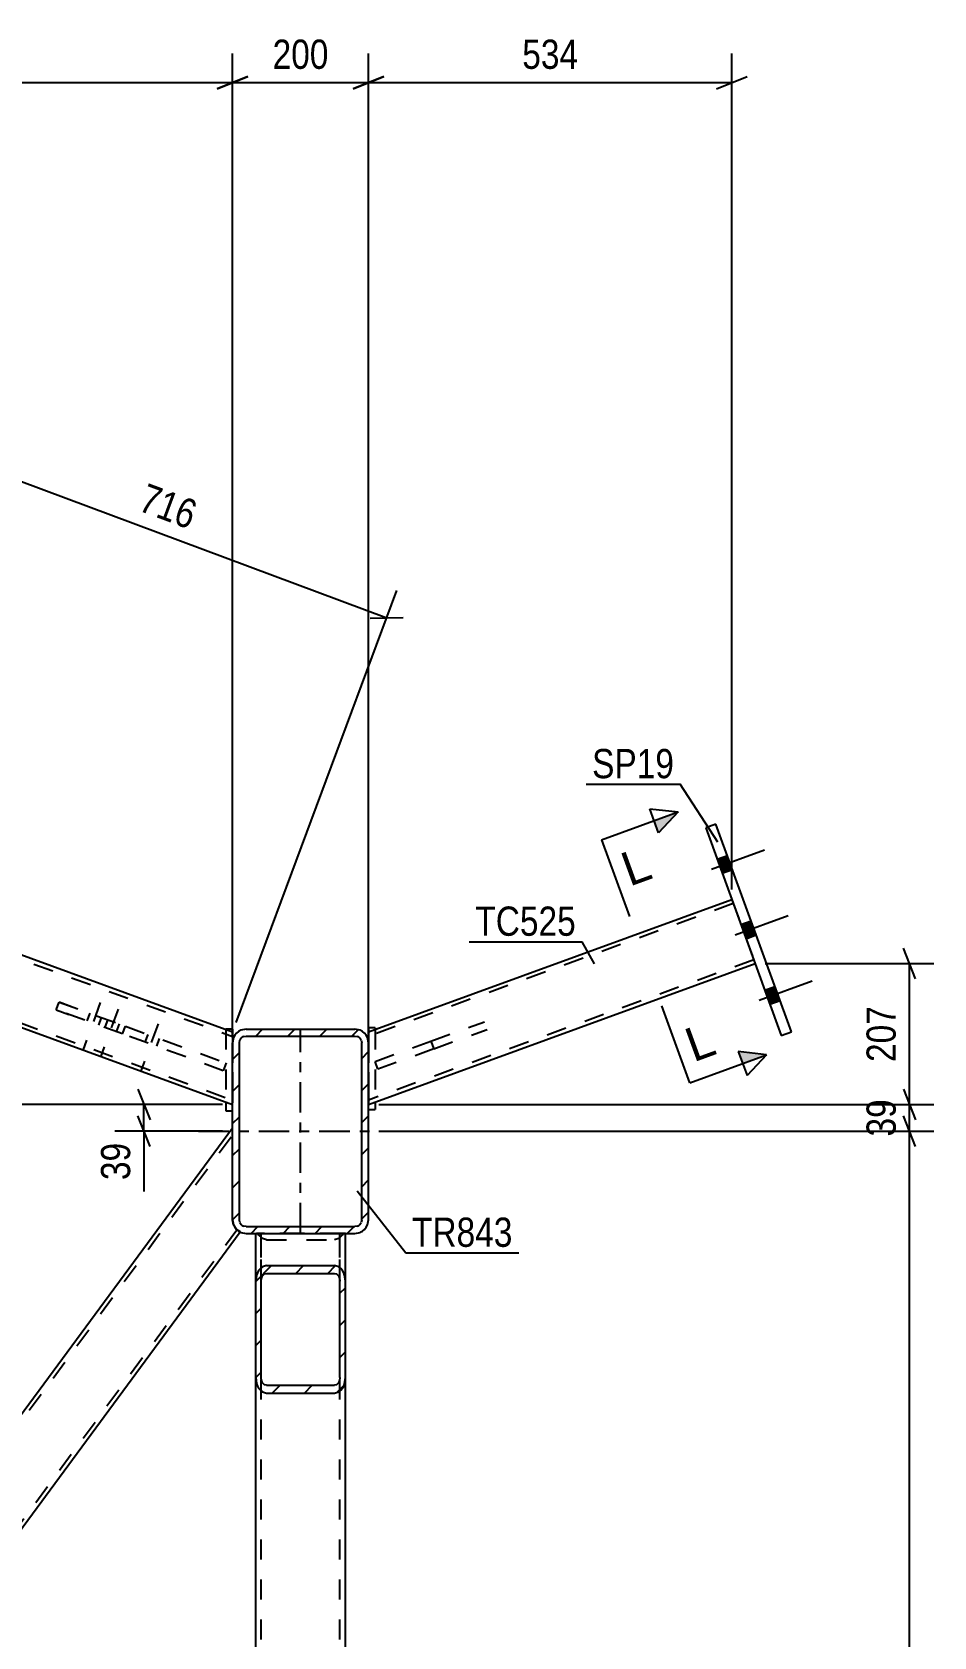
# Model space of a CAD drawing. Header units: millimetres. Extents: x 0 to 1189, y 0 to 841.
# Drawn here: x 590.8 to 679.2, y 423.2 to 580.5 of the extents above; entities that cross this region are included whole.
import ezdxf

# ---------------------------------------------------------------- set-up
doc = ezdxf.new("R2010")
doc.units = ezdxf.units.MM
doc.linetypes.add('DXK_LINE_DOT2', pattern=[3.9198, 1.9599, -1.9599])
doc.linetypes.add('DXK_LINE_DOT3', pattern=[5.9187, 2.979, -0.9799, 0.9799, -0.9799])
doc.styles.add('Arial', font='ARIAL.TTF', dxfattribs={"height": 0.2})
doc.styles.add('Arial Narrow', font='ARIALN.TTF', dxfattribs={"height": 0.2})

# ---------------------------------------------------------------- blocks, each defined once
blk = doc.blocks.new('Part-761549426-16492 - 16468')
at = {"color": 2, "linetype": 'Continuous'}
for p, q in [((490.4, 310.5), (610.42, 473.1)), ((493.74, 303.8), (611.18, 462.91))]:
    blk.add_line(p, q, dxfattribs=at)
at = {"color": 7, "linetype": 'DXK_LINE_DOT2'}
for p, q in [((490.4, 309.82), (610.42, 472.43)), ((610.42, 464.1), (610.42, 473.1)), ((610.52, 463.59), (610.42, 464.1)), ((610.42, 464.1), (610.52, 463.59)), ((610.52, 463.59), (610.42, 464.1)), ((610.42, 464.1), (610.52, 463.59)), ((493.35, 303.94), (610.85, 463.13)), ((610.52, 463.59), (610.52, 463.59)), ((610.6, 463.47), (610.52, 463.59)), ((610.52, 463.59), (610.6, 463.47)), ((610.6, 463.47), (610.52, 463.59)), ((610.52, 463.59), (610.6, 463.47)), ((610.81, 463.16), (610.6, 463.47)), ((610.81, 463.16), (610.6, 463.47)), ((610.82, 463.15), (610.77, 463.22)), ((610.81, 463.16), (610.85, 463.13)), ((611.18, 462.91), (610.81, 463.16)), ((611.13, 462.94), (610.81, 463.16)), ((610.81, 463.16), (610.82, 463.15)), ((610.85, 463.13), (610.82, 463.15)), ((610.82, 463.15), (610.82, 463.15)), ((611.18, 462.91), (611.13, 462.94))]:
    blk.add_line(p, q, dxfattribs=at)
blk = doc.blocks.new('Part-761549426-16489 - 16468')
at = {"color": 2, "linetype": 'Continuous'}
for p, q in [((483.73, 528.61), (484.71, 528.25)), ((483.73, 528.61), (484.53, 527.46)), ((484.53, 527.46), (490.4, 519.09)), ((490.98, 525.97), (562.58, 499.91)), ((490.4, 519.09), (610.42, 475.4)), ((610.42, 482.49), (568.85, 497.63)), ((610.42, 482.49), (610.42, 482.43)), ((610.42, 482.43), (610.42, 482.24)), ((610.42, 482.24), (610.42, 481.44))]:
    blk.add_line(p, q, dxfattribs=at)
at = {"color": 7, "linetype": 'DXK_LINE_DOT2'}
for p, q in [((483.73, 528.61), (483.96, 528.27)), ((484.13, 528.03), (610.42, 482.07)), ((484.71, 528.25), (490.98, 525.97)), ((490, 519.66), (610.42, 475.83)), ((562.58, 499.91), (568.85, 497.63)), ((610.42, 482.24), (610.42, 482.49)), ((610.42, 481.44), (610.42, 475.4))]:
    blk.add_line(p, q, dxfattribs=at)
blk = doc.blocks.new('Part-761549426-16498 - 16468')
at = {"color": 2, "linetype": 'Continuous'}
for p, q in [((659.38, 495.46), (623.75, 482.49)), ((623.75, 475.4), (661.66, 489.2)), ((623.75, 482.49), (623.75, 481.44))]:
    blk.add_line(p, q, dxfattribs=at)
at = {"color": 7, "linetype": 'DXK_LINE_DOT2'}
for p, q in [((659.38, 495.46), (661.66, 489.2)), ((659.52, 495.09), (623.75, 482.07)), ((661.53, 489.57), (623.75, 475.83)), ((623.75, 481.64), (623.75, 482.49)), ((623.75, 481.44), (623.75, 475.4))]:
    blk.add_line(p, q, dxfattribs=at)
blk = doc.blocks.new('Part-761549426-16559 - 16468')
at = {"color": 7, "linetype": 'DXK_LINE_DOT2'}
for p, q in [((629.88, 481.61), (635.12, 483.51)), ((624.39, 479.61), (629.88, 481.61)), ((629.88, 481.61), (630.16, 480.85)), ((630.16, 480.85), (635.4, 482.76)), ((630.16, 480.85), (624.66, 478.85)), ((624.39, 479.61), (624.39, 479.61)), ((624.66, 478.85), (624.39, 479.61)), ((624.66, 478.85), (624.66, 478.85))]:
    blk.add_line(p, q, dxfattribs=at)
blk = doc.blocks.new('Part-761549426-16495 - 16468')
at = {"linetype": 'Continuous'}
h = blk.add_hatch(dxfattribs=at)
h.set_pattern_fill('', scale=0.7, style=0, pattern_type=0)
h.set_pattern_definition([(45, (612.688, 448.6337), (-1.57154, 1.57154), [])])
h.paths.add_polyline_path([(612.69, 458.09), (612.69, 448.63), (612.77, 448.05), (613, 447.56), (613.35, 447.24), (613.75, 447.12), (620.42, 447.12), (620.83, 447.24), (621.18, 447.56), (621.41, 448.05), (621.49, 448.63), (621.49, 458.09), (621.41, 458.67), (621.18, 459.17), (620.83, 459.49), (620.42, 459.61), (613.75, 459.61), (613.35, 459.49), (613, 459.17), (612.77, 458.67)])
h.paths.add_polyline_path([(613.38, 458.63), (613.55, 458.79), (613.75, 458.85), (620.42, 458.85), (620.63, 458.79), (620.8, 458.63), (620.91, 458.38), (620.95, 458.09), (620.95, 448.63), (620.91, 448.34), (620.8, 448.1), (620.63, 447.93), (620.42, 447.88), (613.75, 447.88), (613.55, 447.93), (613.38, 448.1), (613.26, 448.34), (613.22, 448.63), (613.22, 458.09), (613.26, 458.38)])
at = {"color": 2, "linetype": 'Continuous'}
for p, q in [((612.69, 458.09), (612.69, 462.77)), ((621.49, 458.09), (621.49, 462.77)), ((613.75, 459.61), (613.35, 459.49)), ((613.75, 459.61), (620.42, 459.61)), ((620.83, 459.49), (620.42, 459.61)), ((612.77, 458.67), (612.69, 458.09)), ((612.69, 448.63), (612.69, 458.09)), ((613.22, 458.09), (613.26, 458.38)), ((613.22, 448.63), (613.22, 458.09)), ((613.55, 458.79), (613.75, 458.85)), ((613.75, 458.85), (620.42, 458.85)), ((620.42, 458.85), (620.63, 458.79)), ((620.91, 458.38), (620.95, 458.09)), ((620.95, 448.63), (620.95, 458.09)), ((621.49, 458.09), (621.41, 458.67)), ((621.49, 448.63), (621.49, 458.09)), ((612.69, 448.63), (612.77, 448.05)), ((613.26, 448.34), (613.22, 448.63)), ((620.95, 448.63), (620.91, 448.34)), ((621.41, 448.05), (621.49, 448.63)), ((613.35, 447.24), (613.75, 447.12)), ((613.75, 447.88), (613.55, 447.93)), ((613.75, 447.88), (620.42, 447.88)), ((613.75, 447.12), (620.42, 447.12)), ((620.63, 447.93), (620.42, 447.88)), ((620.42, 447.12), (620.83, 447.24))]:
    blk.add_line(p, q, dxfattribs=at)
at = {"color": 7, "linetype": 'DXK_LINE_DOT2'}
for p, q in [((612.69, 462.77), (612.69, 462.77)), ((612.69, 462.77), (612.77, 462.77)), ((612.69, 462.77), (612.77, 462.77)), ((621.41, 462.77), (612.77, 462.77)), ((612.77, 462.77), (613, 462.77)), ((613, 462.58), (612.91, 462.77)), ((613, 462.77), (613.35, 462.77)), ((613.35, 462.25), (613, 462.58)), ((613.22, 448.63), (613.22, 462.77)), ((613.22, 462.77), (620.8, 462.77)), ((613.22, 462.77), (613.26, 462.77)), ((621.18, 462.77), (613.35, 462.77)), ((620.91, 462.77), (620.8, 462.77)), ((621.18, 462.58), (620.83, 462.25)), ((620.91, 462.77), (620.95, 462.77)), ((620.95, 462.77), (620.91, 462.77)), ((620.95, 448.63), (620.95, 462.77)), ((621.18, 462.77), (621.41, 462.77)), ((621.27, 462.77), (621.18, 462.58)), ((621.41, 462.77), (621.49, 462.77)), ((621.41, 462.77), (621.49, 462.77)), ((621.49, 462.77), (621.49, 462.77)), ((613.75, 462.13), (613.35, 462.25)), ((613.75, 462.13), (620.42, 462.13)), ((620.83, 462.25), (620.42, 462.13)), ((612.69, 448.63), (612.69, 458.09)), ((621.49, 448.63), (621.49, 458.09))]:
    blk.add_line(p, q, dxfattribs=at)
at = {"color": 2, "linetype": 'Continuous'}
for centre, radius, start, end in [((614.11, 458.34), 1.38, 123.5209, 166.1391), ((620.07, 458.34), 1.38, 13.8609, 56.4791), ((613.93, 458.22), 0.689, 123.5209, 166.1391), ((620.24, 458.22), 0.689, 13.8609, 56.4791), ((613.93, 448.51), 0.689, 193.8609, 236.4791), ((620.24, 448.51), 0.689, 303.5209, 346.1391), ((614.11, 448.38), 1.38, 193.8609, 236.4791), ((620.07, 448.38), 1.38, 303.5209, 346.1391)]:
    blk.add_arc(centre, radius, start, end, dxfattribs=at)
blk = doc.blocks.new('Part-761549426-16496 - 16468')
at = {"color": 7, "linetype": 'DXK_LINE_DOT2'}
for p, q in [((612.69, 462.77), (612.77, 462.77)), ((612.69, 462.77), (612.77, 462.77)), ((612.69, 448.63), (612.69, 462.77)), ((612.77, 462.77), (621.18, 462.77)), ((612.77, 462.77), (613, 462.77)), ((621.41, 462.77), (613, 462.77)), ((613.22, 270.1), (613.22, 462.77)), ((613.22, 462.77), (620.91, 462.77)), ((613.22, 462.77), (613.26, 462.77)), ((620.95, 462.77), (613.26, 462.77)), ((620.91, 462.77), (620.95, 462.77)), ((620.95, 270.1), (620.95, 462.77)), ((621.41, 462.77), (621.18, 462.77)), ((621.41, 462.77), (621.49, 462.77)), ((621.49, 462.77), (621.41, 462.77)), ((621.49, 448.63), (621.49, 462.77))]:
    blk.add_line(p, q, dxfattribs=at)
at = {"color": 2, "linetype": 'Continuous'}
for p, q in [((612.69, 284.27), (612.69, 448.63)), ((621.49, 284.27), (621.49, 448.63))]:
    blk.add_line(p, q, dxfattribs=at)
blk = doc.blocks.new('Part-761549426-16563 - 16468')
at = {"color": 7, "linetype": 'DXK_LINE_DOT2'}
for p, q in [((593.14, 484.68), (593.41, 485.43)), ((599.63, 482.31), (593.14, 484.68)), ((593.14, 484.68), (594.36, 484.23)), ((594.63, 484.98), (593.41, 485.43)), ((593.41, 485.43), (599.91, 483.06)), ((599.63, 482.31), (599.91, 483.06)), ((599.91, 483.06), (609.79, 479.47)), ((609.51, 478.71), (599.63, 482.31)), ((609.79, 479.47), (609.51, 478.71)), ((609.51, 478.71), (609.51, 478.71)), ((609.79, 479.47), (609.79, 479.47))]:
    blk.add_line(p, q, dxfattribs=at)
blk = doc.blocks.new('Part-761549426-16499 - 16468')
at = {"color": 2, "linetype": 'Continuous'}
for p, q in [((657.82, 502.87), (656.82, 502.51)), ((656.82, 502.51), (664.23, 482.15)), ((665.23, 482.51), (657.82, 502.87)), ((664.23, 482.15), (665.23, 482.51))]:
    blk.add_line(p, q, dxfattribs=at)
blk = doc.blocks.new('Part-761549426-16506 - 16468')
at = {"color": 2, "linetype": 'Continuous'}
for p, q in [((624.42, 482.92), (623.75, 482.92)), ((623.75, 482.92), (623.75, 482.49)), ((624.42, 482.92), (624.42, 482.74)), ((623.75, 474.92), (624.42, 474.92)), ((624.42, 475.64), (624.42, 474.92))]:
    blk.add_line(p, q, dxfattribs=at)
at = {"color": 7, "linetype": 'DXK_LINE_DOT2'}
for p, q in [((623.75, 482.49), (623.75, 474.92)), ((624.42, 482.74), (624.42, 475.64))]:
    blk.add_line(p, q, dxfattribs=at)
blk = doc.blocks.new('Bolt-761549426-16579 - 16468')
at = {"color": 1, "linetype": 'DXK_LINE_DOT2'}
for p, q in [((597.44, 485.38), (595.73, 480.68)), ((599.19, 484.74), (597.48, 480.05)), ((596.42, 484.33), (596.14, 483.58)), ((597.55, 483.92), (597.27, 483.17)), ((598.17, 483.7), (597.89, 482.94)), ((599.29, 483.29), (599.02, 482.53)), ((603.12, 483.31), (601.41, 478.61)), ((602.1, 482.27), (601.82, 481.51)), ((603.22, 481.85), (602.95, 481.1))]:
    blk.add_line(p, q, dxfattribs=at)
blk = doc.blocks.new('Part-761549426-16519 - 16468')
at = {"color": 2, "linetype": 'Continuous'}
for p, q in [((610.42, 482.78), (609.75, 482.78)), ((609.75, 482.78), (609.75, 482.74)), ((609.75, 482.78), (609.75, 482.78)), ((610.42, 482.78), (610.42, 482.49)), ((609.75, 475.64), (609.75, 474.78)), ((609.75, 474.78), (610.42, 474.78))]:
    blk.add_line(p, q, dxfattribs=at)
at = {"color": 7, "linetype": 'DXK_LINE_DOT2'}
for p, q in [((609.75, 482.74), (609.75, 475.64)), ((610.42, 482.49), (610.42, 474.78))]:
    blk.add_line(p, q, dxfattribs=at)
blk = doc.blocks.new('Part-761549426-16523 - 16468')
at = {"linetype": 'Continuous'}
h = blk.add_hatch(dxfattribs=at)
h.set_pattern_fill('', scale=0.7, style=0, pattern_type=0)
h.set_pattern_definition([(45, (610.4213, 464.1017), (-1.57154, 1.57154), [])])
h.paths.add_polyline_path([(610.42, 481.44), (610.42, 464.1), (610.52, 463.59), (610.81, 463.16), (611.24, 462.87), (611.75, 462.77), (622.42, 462.77), (622.93, 462.87), (623.36, 463.16), (623.65, 463.59), (623.75, 464.1), (623.75, 481.44), (623.65, 481.95), (623.36, 482.38), (622.93, 482.67), (622.42, 482.77), (611.75, 482.77), (611.24, 482.67), (610.81, 482.38), (610.52, 481.95)])
h.paths.add_polyline_path([(611.28, 481.91), (611.5, 482.05), (611.75, 482.1), (622.42, 482.1), (622.68, 482.05), (622.89, 481.91), (623.04, 481.69), (623.09, 481.44), (623.09, 464.1), (623.04, 463.85), (622.89, 463.63), (622.68, 463.49), (622.42, 463.44), (611.75, 463.44), (611.5, 463.49), (611.28, 463.63), (611.14, 463.85), (611.09, 464.1), (611.09, 481.44), (611.14, 481.69)])
at = {"color": 2, "linetype": 'Continuous'}
for p, q in [((611.75, 482.77), (611.24, 482.67)), ((611.75, 482.77), (611.75, 482.77)), ((611.75, 482.77), (622.42, 482.77)), ((622.42, 482.77), (622.42, 482.77)), ((622.93, 482.67), (622.42, 482.77)), ((610.52, 481.95), (610.42, 481.44)), ((610.42, 481.43), (610.42, 481.44)), ((610.42, 464.1), (610.42, 481.44)), ((611.09, 481.44), (611.14, 481.69)), ((611.09, 481.43), (611.09, 481.44)), ((611.09, 464.1), (611.09, 481.44)), ((611.5, 482.05), (611.75, 482.1)), ((611.75, 482.1), (611.75, 482.1)), ((611.75, 482.1), (622.42, 482.1)), ((622.42, 482.1), (622.42, 482.1)), ((622.42, 482.1), (622.68, 482.05)), ((623.04, 481.69), (623.09, 481.44)), ((623.09, 481.43), (623.09, 481.44)), ((623.09, 464.1), (623.09, 481.44)), ((623.75, 481.44), (623.65, 481.95)), ((623.75, 481.43), (623.75, 481.44)), ((623.75, 464.1), (623.75, 481.44)), ((610.42, 464.1), (610.42, 464.1)), ((610.42, 464.1), (610.52, 463.59)), ((611.09, 464.1), (611.09, 464.1)), ((611.14, 463.85), (611.09, 464.1)), ((623.09, 464.1), (623.04, 463.85)), ((623.09, 464.1), (623.09, 464.1)), ((623.65, 463.59), (623.75, 464.1)), ((623.75, 464.1), (623.75, 464.1)), ((611.24, 462.87), (611.75, 462.77)), ((611.75, 463.44), (611.5, 463.49)), ((611.75, 463.43), (611.75, 463.44)), ((611.75, 463.44), (622.42, 463.44)), ((611.75, 462.77), (611.75, 462.77)), ((611.75, 462.77), (622.42, 462.77)), ((622.68, 463.49), (622.42, 463.44)), ((622.42, 463.43), (622.42, 463.44)), ((622.42, 462.77), (622.93, 462.87)), ((622.42, 462.77), (622.42, 462.77))]:
    blk.add_line(p, q, dxfattribs=at)
at = {"color": 7, "linetype": 'DXK_LINE_DOT3'}
for p, q in [((617.09, 462.77), (617.09, 482.77)), ((607.09, 472.77), (627.09, 472.77))]:
    blk.add_line(p, q, dxfattribs=at)
at = {"color": 2, "linetype": 'Continuous'}
for centre, radius, start, end in [((611.75, 481.44), 1.33, 112.5, 157.5), ((611.75, 481.44), 0.667, 112.5, 157.5), ((622.42, 481.44), 0.667, 22.5, 67.5), ((622.42, 481.44), 1.33, 22.5, 67.5), ((611.75, 464.1), 1.33, 202.5, 247.5), ((611.75, 464.1), 0.667, 202.5, 247.5), ((622.42, 464.1), 0.667, 292.5, 337.5), ((622.42, 464.1), 1.33, 292.5, 337.5)]:
    blk.add_arc(centre, radius, start, end, dxfattribs=at)
blk = doc.blocks.new('Bolt-761549426-16565 - 16468')
at = {"linetype": 'Continuous'}
for points in [[(657.94, 499.44), (658.44, 498.06), (659.44, 498.43), (658.94, 499.81)], [(657.94, 499.44), (658.44, 498.06), (659.44, 498.43), (658.94, 499.81)], [(657.94, 499.44), (658.44, 498.06), (659.44, 498.43), (658.94, 499.81)], [(660.27, 493.02), (660.77, 491.64), (661.78, 492.01), (661.28, 493.38)], [(660.27, 493.02), (660.77, 491.64), (661.78, 492.01), (661.28, 493.38)], [(662.61, 486.6), (663.11, 485.22), (664.11, 485.58), (663.61, 486.96)], [(662.61, 486.6), (663.11, 485.22), (664.11, 485.58), (663.61, 486.96)], [(662.61, 486.6), (663.11, 485.22), (664.11, 485.58), (663.61, 486.96)]]:
    blk.add_hatch(color=1, dxfattribs=at).paths.add_polyline_path(points)
at = {"color": 1, "linetype": 'Continuous'}
for p, q in [((657.37, 498.45), (662.57, 500.35)), ((657.37, 498.45), (662.57, 500.35)), ((657.37, 498.45), (662.57, 500.35)), ((657.94, 499.44), (658.94, 499.81)), ((657.94, 499.44), (658.94, 499.81)), ((657.94, 499.44), (658.94, 499.81)), ((658.44, 498.06), (659.44, 498.43)), ((658.44, 498.06), (659.44, 498.43)), ((658.44, 498.06), (659.44, 498.43)), ((659.71, 492.03), (664.91, 493.93)), ((659.71, 492.03), (664.91, 493.93)), ((660.27, 493.02), (661.28, 493.38)), ((660.27, 493.02), (661.28, 493.38)), ((660.77, 491.64), (661.78, 492.01)), ((660.77, 491.64), (661.78, 492.01)), ((662.05, 485.61), (667.25, 487.5)), ((662.05, 485.61), (667.25, 487.5)), ((662.05, 485.61), (667.25, 487.5)), ((662.61, 486.6), (663.61, 486.96)), ((662.61, 486.6), (663.61, 486.96)), ((662.61, 486.6), (663.61, 486.96)), ((663.11, 485.22), (664.11, 485.58)), ((663.11, 485.22), (664.11, 485.58)), ((663.11, 485.22), (664.11, 485.58))]:
    blk.add_line(p, q, dxfattribs=at)
blk = doc.blocks.new('StraightDimension-761549426-38802 - 16468')
at = {"color": 7, "linetype": 'Continuous'}
for p, q in [((676.2, 476.9), (677.4, 473.9)), ((624.75, 475.4), (679.2, 475.4)), ((676.8, 472.77), (676.8, 475.4)), ((677.4, 471.27), (676.2, 474.27)), ((624.75, 472.77), (679.2, 472.77))]:
    blk.add_line(p, q, dxfattribs=at)
at = {"color": 0}
blk.add_wipeout([(676.05, 476.51), (671.85, 476.51), (671.85, 471.66), (676.05, 471.66)], dxfattribs=at)
at = {"color": 3, "style": 'Arial Narrow'}
blk.add_text('39', height=2.863, rotation=90.0002, dxfattribs=at).set_placement((675.45, 472.26))
blk = doc.blocks.new('StraightDimension-761549426-19652 - 16468')
at = {"color": 7, "linetype": 'Continuous'}
for p, q in [((601.13, 476.9), (602.33, 473.9)), ((609.42, 475.4), (598.88, 475.4)), ((601.73, 472.77), (601.73, 475.4)), ((602.33, 471.27), (601.13, 474.27)), ((609.42, 472.77), (598.88, 472.77))]:
    blk.add_line(p, q, dxfattribs=at)
at = {"color": 0}
blk.add_wipeout([(600.98, 472.24), (596.78, 472.24), (596.78, 467.39), (600.98, 467.39)], dxfattribs=at)
at = {"color": 7, "linetype": 'Continuous'}
blk.add_line((601.73, 472.77), (601.73, 466.86), dxfattribs=at)
blk.add_line((601.73, 472.77), (601.73, 466.86), dxfattribs=at)
at = {"color": 3, "style": 'Arial Narrow'}
blk.add_text('39', height=2.863, rotation=90.0002, dxfattribs=at).set_placement((600.38, 467.99))
blk = doc.blocks.new('StraightDimension-761549426-19585 - 16468')
at = {"color": 7, "linetype": 'Continuous'}
for p, q in [((623.75, 482.17), (623.75, 578.38)), ((659.38, 496.46), (659.38, 578.38)), ((625.25, 576.13), (622.25, 574.93)), ((657.88, 574.93), (660.88, 576.13)), ((623.75, 575.53), (659.38, 575.53))]:
    blk.add_line(p, q, dxfattribs=at)
at = {"color": 0}
blk.add_wipeout([(644.91, 576.28), (644.91, 580.48), (638.23, 580.48), (638.23, 576.28)], dxfattribs=at)
at = {"color": 3, "style": 'Arial Narrow'}
blk.add_text('534', height=2.863, dxfattribs=at).set_placement((638.83, 576.88))
blk = doc.blocks.new('StraightDimension-761549426-19444 - 16468')
at = {"color": 7, "linetype": 'Continuous'}
for p, q in [((574.96, 524.13), (581.77, 542.42)), ((582.39, 539.79), (579.16, 539.71)), ((580.77, 539.75), (625.54, 523.09)), ((610.77, 483.43), (626.53, 525.76)), ((623.92, 523.05), (627.15, 523.13))]:
    blk.add_line(p, q, dxfattribs=at)
at = {"color": 0}
blk.add_wipeout([(606.55, 530.96), (608.01, 534.89), (601.75, 537.22), (600.28, 533.29)], dxfattribs=at)
at = {"color": 3, "style": 'Arial Narrow'}
blk.add_text('716', height=2.863, rotation=-20.4202, dxfattribs=at).set_placement((601.06, 533.64))
blk = doc.blocks.new('StraightDimension-761549426-19586 - 16468')
at = {"color": 7, "linetype": 'Continuous'}
for p, q in [((610.42, 482.17), (610.42, 578.38)), ((623.75, 482.17), (623.75, 578.38)), ((611.92, 576.13), (608.92, 574.93)), ((622.25, 574.93), (625.25, 576.13)), ((610.42, 575.53), (623.75, 575.53))]:
    blk.add_line(p, q, dxfattribs=at)
at = {"color": 0}
blk.add_wipeout([(620.43, 576.28), (620.43, 580.48), (613.75, 580.48), (613.75, 576.28)], dxfattribs=at)
at = {"color": 3, "style": 'Arial Narrow'}
blk.add_text('200', height=2.863, dxfattribs=at).set_placement((614.35, 576.88))
blk = doc.blocks.new('StraightDimension-761549426-19587 - 16468')
at = {"color": 7, "linetype": 'Continuous'}
for p, q in [((483.73, 529.61), (483.73, 578.38)), ((610.42, 482.17), (610.42, 578.38)), ((485.23, 576.13), (482.23, 574.93)), ((608.92, 574.93), (611.92, 576.13)), ((483.73, 575.53), (610.42, 575.53))]:
    blk.add_line(p, q, dxfattribs=at)
at = {"color": 0}
blk.add_wipeout([(551.33, 576.28), (551.33, 580.48), (542.82, 580.48), (542.82, 576.28)], dxfattribs=at)
at = {"color": 3, "style": 'Arial Narrow'}
blk.add_text('1900', height=2.863, dxfattribs=at).set_placement((543.42, 576.88))
blk = doc.blocks.new('StraightDimension-761549426-19749 - 16468')
at = {"color": 7, "linetype": 'Continuous'}
for p, q in [((514.66, 517.59), (513.46, 520.59)), ((491.4, 519.09), (516.46, 519.09)), ((514.06, 475.4), (514.06, 519.09)), ((513.46, 476.9), (514.66, 473.9)), ((609.42, 475.4), (511.21, 475.4))]:
    blk.add_line(p, q, dxfattribs=at)
at = {"color": 0}
blk.add_wipeout([(513.31, 500.58), (509.11, 500.58), (509.11, 493.9), (513.31, 493.9)], dxfattribs=at)
at = {"color": 3, "style": 'Arial Narrow'}
blk.add_text('655', height=2.863, rotation=90.0002, dxfattribs=at).set_placement((512.71, 494.5))
blk = doc.blocks.new('StraightDimension-761549426-38801 - 16468')
at = {"color": 7, "linetype": 'Continuous'}
for p, q in [((677.4, 487.7), (676.2, 490.7)), ((662.66, 489.2), (679.2, 489.2)), ((676.8, 475.4), (676.8, 489.2)), ((676.2, 476.9), (677.4, 473.9)), ((624.75, 475.4), (679.2, 475.4))]:
    blk.add_line(p, q, dxfattribs=at)
at = {"color": 0}
blk.add_wipeout([(676.05, 485.64), (671.85, 485.64), (671.85, 478.96), (676.05, 478.96)], dxfattribs=at)
at = {"color": 3, "style": 'Arial Narrow'}
blk.add_text('207', height=2.863, rotation=90.0002, dxfattribs=at).set_placement((675.45, 479.56))
blk = doc.blocks.new('StraightDimension-761549426-38803 - 16468')
at = {"color": 7, "linetype": 'Continuous'}
for p, q in [((677.4, 471.27), (676.2, 474.27)), ((624.75, 472.77), (679.2, 472.77)), ((676.8, 256.99), (676.8, 472.77))]:
    blk.add_line(p, q, dxfattribs=at)
blk = doc.blocks.new('Mark-761549426-19889 - 16468')
at = {"color": 0}
blk.add_wipeout([(637.89, 461.45), (637.89, 464.45), (628.02, 464.45), (628.02, 461.45)], dxfattribs=at)
blk.add_wipeout([(637.89, 461.45), (637.89, 464.45), (628.02, 464.45), (628.02, 461.45)], dxfattribs=at)
at = {"color": 30, "linetype": 'Continuous'}
for p, q in [((622.65, 466.93), (627.42, 460.85)), ((627.42, 460.85), (638.49, 460.85))]:
    blk.add_line(p, q, dxfattribs=at)
at = {"color": 3, "style": 'Arial Narrow'}
blk.add_text('TR843', height=2.863, dxfattribs=at).set_placement((628.02, 461.45))
blk = doc.blocks.new('Mark-761549426-16595 - 16468')
at = {"color": 0}
blk.add_wipeout([(653.72, 507.37), (653.72, 510.37), (645.68, 510.37), (645.68, 507.37)], dxfattribs=at)
blk.add_wipeout([(653.72, 507.37), (653.72, 510.37), (645.68, 510.37), (645.68, 507.37)], dxfattribs=at)
at = {"color": 30, "linetype": 'Continuous'}
for p in [(645.08, 506.77), (658.02, 501.09)]:
    blk.add_line(p, (654.32, 506.77), dxfattribs=at)
at = {"color": 3, "style": 'Arial Narrow'}
blk.add_text('SP19', height=2.863, dxfattribs=at).set_placement((645.68, 507.37))
blk = doc.blocks.new('Mark-761549426-19868 - 16468')
at = {"color": 0}
blk.add_wipeout([(644.09, 491.93), (644.09, 494.93), (634.23, 494.93), (634.23, 491.93)], dxfattribs=at)
blk.add_wipeout([(644.09, 491.93), (644.09, 494.93), (634.23, 494.93), (634.23, 491.93)], dxfattribs=at)
at = {"color": 30, "linetype": 'Continuous'}
for p in [(633.63, 491.33), (645.9, 489.19)]:
    blk.add_line(p, (644.69, 491.33), dxfattribs=at)
at = {"color": 3, "style": 'Arial Narrow'}
blk.add_text('TC525', height=2.863, dxfattribs=at).set_placement((634.23, 491.93))
blk = doc.blocks.new('SectionMark-761549426-41276 - 16468')
at = {"linetype": 'Continuous'}
for points in [[(652.2, 502.03), (651.78, 503.21), (654.13, 504.06)], [(660.44, 479.41), (660.01, 480.58), (662.79, 480.26)]]:
    blk.add_hatch(color=6, dxfattribs=at).paths.add_polyline_path(points)
at = {"color": 6, "linetype": 'Continuous'}
for p, q in [((652.2, 502.03), (651.35, 504.38)), ((651.35, 504.38), (654.13, 504.06)), ((654.13, 504.06), (652.2, 502.03)), ((662.79, 480.26), (660.01, 480.58)), ((660.01, 480.58), (660.87, 478.23)), ((662.79, 480.26), (660.87, 478.23))]:
    blk.add_line(p, q, dxfattribs=at)
at = {"color": 0, "linetype": 'Continuous'}
for points in [[(651.78, 497.62), (650.58, 500.91), (648.15, 500.02), (649.34, 496.73)], [(658.05, 480.4), (656.85, 483.69), (654.41, 482.8), (655.61, 479.51)]]:
    blk.add_wipeout(points, dxfattribs=at)
at = {"color": 6, "linetype": 'Continuous'}
for p, q in [((646.61, 501.32), (654.13, 504.06)), ((646.61, 501.32), (649.34, 493.81)), ((655.27, 477.53), (652.53, 485.05)), ((655.27, 477.53), (662.79, 480.26))]:
    blk.add_line(p, q, dxfattribs=at)
at = {"color": 3, "linetype": 'Continuous', "style": 'Arial'}
for p in [(649.34, 496.73), (655.61, 479.51)]:
    blk.add_text('L', height=3.34, rotation=20.002, dxfattribs=at).set_placement(p)

msp = doc.modelspace()

# ---------------------------------------------------------------- block references
for name in ['Part-761549426-16489 - 16468', 'Part-761549426-16499 - 16468', 'Bolt-761549426-16565 - 16468', 'Part-761549426-16498 - 16468', 'Part-761549426-16563 - 16468', 'Bolt-761549426-16579 - 16468', 'Part-761549426-16523 - 16468', 'Part-761549426-16519 - 16468', 'Part-761549426-16506 - 16468', 'Part-761549426-16559 - 16468', 'Part-761549426-16492 - 16468', 'Part-761549426-16495 - 16468', 'Part-761549426-16496 - 16468']:
    msp.add_blockref(name, (0, 0))

# ---------------------------------------------------------------- next in the draw order: block references
for name in ['StraightDimension-761549426-19585 - 16468', 'StraightDimension-761549426-19652 - 16468', 'StraightDimension-761549426-38802 - 16468']:
    msp.add_blockref(name, (0, 0))

# ---------------------------------------------------------------- next in the draw order: block references
for name in ['StraightDimension-761549426-19444 - 16468', 'Mark-761549426-16595 - 16468']:
    msp.add_blockref(name, (0, 0))

# ---------------------------------------------------------------- next in the draw order: block references
msp.add_blockref('StraightDimension-761549426-19586 - 16468', (0, 0))

# ---------------------------------------------------------------- next in the draw order: block references
for name in ['StraightDimension-761549426-19587 - 16468', 'StraightDimension-761549426-38801 - 16468']:
    msp.add_blockref(name, (0, 0))

# ---------------------------------------------------------------- next in the draw order: block references
for name in ['StraightDimension-761549426-19749 - 16468', 'Mark-761549426-19868 - 16468', 'StraightDimension-761549426-38803 - 16468']:
    msp.add_blockref(name, (0, 0))

# ---------------------------------------------------------------- next in the draw order: block references
for name in ['SectionMark-761549426-41276 - 16468', 'Mark-761549426-19889 - 16468']:
    msp.add_blockref(name, (0, 0))

doc.saveas('drawing.dxf')
